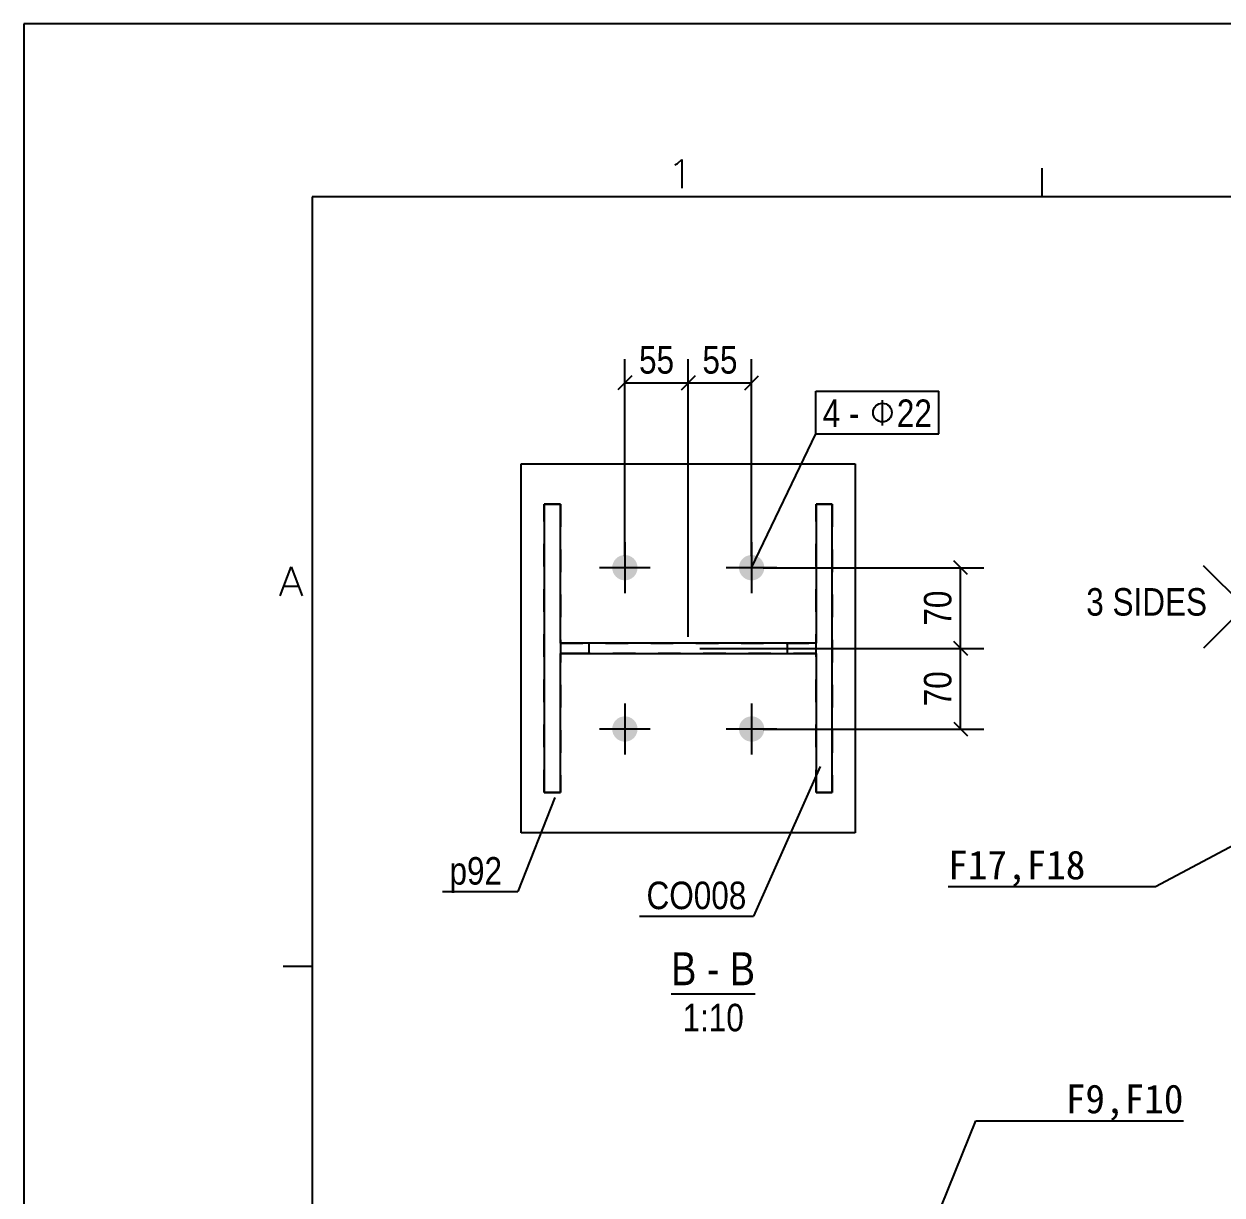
# Model space of a CAD drawing. Header units: millimetres. Extents: x -181 to 239, y -54 to 243.
# Drawn here: x -181.2 to -77.2, y 141.7 to 243.4 of the extents above; entities that cross this region are included whole.
import ezdxf

# ---------------------------------------------------------------- set-up
doc = ezdxf.new("R2010")
doc.units = ezdxf.units.MM
doc.linetypes.add('DXK_LINE_DOT2', pattern=[3.9198, 1.9599, -1.9599])
doc.layers.add('WELD_LABELS', color=5, linetype='Continuous')
doc.styles.add('Arial Narrow', font='ARIALN.TTF', dxfattribs={"height": 0.2})

# ---------------------------------------------------------------- blocks, each defined once
blk = doc.blocks.new('Unknown-234525213-26958')
at = {"color": 7, "linetype": 'Continuous'}
for p, q in [((-181.17, 243.36), (-181.17, -53.64)), ((238.83, 243.36), (-181.17, 243.36)), ((-124.68, 231.13), (-124.44, 231.25)), ((-124.44, 231.25), (-124.08, 231.61)), ((-124.08, 231.61), (-124.08, 229.11)), ((-92.83, 230.86), (-92.83, 228.36)), ((-156.17, 228.36), (-156.17, -38.64)), ((223.83, 228.36), (-156.17, 228.36)), ((-158.94, 193.74), (-157.99, 196.24)), ((-157.99, 196.24), (-157.03, 193.74)), ((-158.58, 194.57), (-157.39, 194.57)), ((-158.67, 161.61), (-156.17, 161.61))]:
    blk.add_line(p, q, dxfattribs=at)
blk = doc.blocks.new('Unknown-234525213-13 - 2380')
at = {"color": 6, "linetype": 'Continuous'}
blk.add_line((-125, 159.2), (-117.72, 159.2), dxfattribs=at)
at = {"color": 0, "linetype": 'Continuous'}
for points in [[(-122.8, 159.95), (-122.8, 162.95), (-125, 162.95), (-125, 159.95)], [(-120.81, 159.95), (-120.81, 162.95), (-121.9, 162.95), (-121.9, 159.95)], [(-117.72, 159.95), (-117.72, 162.95), (-119.91, 162.95), (-119.91, 159.95)], [(-118.69, 155.95), (-118.69, 158.45), (-124.02, 158.45), (-124.02, 155.95)]]:
    blk.add_wipeout(points, dxfattribs=at)
at = {"color": 6, "linetype": 'Continuous', "style": 'Arial Narrow'}
for s, height, p in [('B', 2.86, (-125, 159.95)), ('B', 2.86, (-119.91, 159.95)), ('-', 2.86, (-121.9, 159.95)), ('1:10', 2.386, (-124.02, 155.95))]:
    blk.add_text(s, height=height, dxfattribs=at).set_placement(p)
blk = doc.blocks.new('Part-234525213-2390 - 2380')
at = {"color": 7, "linetype": 'DXK_LINE_DOT2'}
for p, q in [((-136.02, 176.68), (-136.02, 201.68)), ((-136.02, 201.68), (-134.62, 201.68)), ((-134.62, 201.68), (-134.62, 176.68)), ((-112.42, 176.68), (-112.42, 201.68)), ((-112.42, 201.68), (-111.02, 201.68)), ((-111.02, 201.68), (-111.02, 176.68)), ((-134.62, 189.63), (-112.42, 189.63)), ((-132.12, 188.73), (-132.12, 189.63)), ((-114.92, 188.73), (-114.92, 189.63)), ((-133.23, 188.73), (-134.62, 188.73)), ((-112.42, 188.73), (-133.23, 188.73)), ((-134.62, 176.68), (-136.02, 176.68)), ((-111.02, 176.68), (-112.42, 176.68))]:
    blk.add_line(p, q, dxfattribs=at)
at = {"color": 2, "linetype": 'Continuous'}
for p, q in [((-134.62, 201.68), (-136.02, 201.68)), ((-136.02, 201.68), (-136.02, 176.68)), ((-134.62, 189.63), (-134.62, 201.68)), ((-111.02, 201.68), (-112.42, 201.68)), ((-112.42, 201.68), (-112.42, 189.63)), ((-111.02, 176.68), (-111.02, 201.68)), ((-112.42, 189.63), (-134.62, 189.63)), ((-134.62, 176.68), (-134.62, 188.73)), ((-134.62, 188.73), (-112.42, 188.73)), ((-112.42, 188.73), (-112.42, 176.68)), ((-136.02, 176.68), (-134.62, 176.68)), ((-112.42, 176.68), (-111.02, 176.68))]:
    blk.add_line(p, q, dxfattribs=at)
blk = doc.blocks.new('Part-234525213-2381 - 2380')
at = {"color": 2, "linetype": 'Continuous'}
for p, q in [((-138.02, 173.18), (-138.02, 205.18)), ((-138.02, 205.18), (-109.02, 205.18)), ((-109.02, 205.18), (-109.02, 173.18)), ((-109.02, 173.18), (-138.02, 173.18))]:
    blk.add_line(p, q, dxfattribs=at)
blk = doc.blocks.new('Bolt-234525213-2391 - 2380')
at = {"linetype": 'Continuous'}
for points in [[(-129.02, 195.08, -1), (-129.02, 197.28, -1)], [(-118.02, 195.08, -1), (-118.02, 197.28, -1)], [(-129.02, 181.08, -1), (-129.02, 183.28, -1)], [(-118.02, 181.08, -1), (-118.02, 183.28, -1)]]:
    blk.add_hatch(color=3, dxfattribs=at).paths.add_polyline_path(points)
at = {"color": 3, "linetype": 'Continuous'}
for p, q in [((-129.02, 198.38), (-129.02, 193.98)), ((-118.02, 198.38), (-118.02, 193.98)), ((-126.82, 196.18), (-131.22, 196.18)), ((-115.82, 196.18), (-120.22, 196.18)), ((-129.02, 184.38), (-129.02, 179.98)), ((-118.02, 184.38), (-118.02, 179.98)), ((-126.82, 182.18), (-131.22, 182.18)), ((-115.82, 182.18), (-120.22, 182.18))]:
    blk.add_line(p, q, dxfattribs=at)
blk = doc.blocks.new('StraightDimension-234525213-3783 - 2380')
at = {"color": 7, "linetype": 'Continuous'}
for p, q in [((-123.52, 190.18), (-123.52, 214.27)), ((-118.02, 197.18), (-118.02, 214.27)), ((-122.92, 212.82), (-124.12, 211.62)), ((-123.52, 212.22), (-118.02, 212.22)), ((-118.62, 211.62), (-117.42, 212.82))]:
    blk.add_line(p, q, dxfattribs=at)
at = {"color": 0}
blk.add_wipeout([(-118.74, 212.52), (-118.74, 216.02), (-122.79, 216.02), (-122.79, 212.52)], dxfattribs=at)
at = {"color": 4, "style": 'Arial Narrow'}
blk.add_text('55', height=2.386, dxfattribs=at).set_placement((-122.29, 213.02))
blk = doc.blocks.new('StraightDimension-234525213-2649 - 2380')
at = {"color": 7, "linetype": 'Continuous'}
for p, q in [((-99.28, 195.58), (-100.48, 196.78)), ((-117.02, 196.18), (-97.88, 196.18)), ((-99.88, 189.18), (-99.88, 196.18)), ((-100.48, 189.78), (-99.28, 188.58)), ((-122.52, 189.18), (-97.88, 189.18))]:
    blk.add_line(p, q, dxfattribs=at)
at = {"color": 0}
blk.add_wipeout([(-100.18, 194.7), (-103.68, 194.7), (-103.68, 190.65), (-100.18, 190.65)], dxfattribs=at)
at = {"color": 4, "style": 'Arial Narrow'}
blk.add_text('70', height=2.386, rotation=90.0002, dxfattribs=at).set_placement((-100.68, 191.15))
blk = doc.blocks.new('StraightDimension-234525213-2650 - 2380')
at = {"color": 7, "linetype": 'Continuous'}
for p, q in [((-99.28, 188.58), (-100.48, 189.78)), ((-122.52, 189.18), (-97.88, 189.18)), ((-99.88, 182.18), (-99.88, 189.18)), ((-117.02, 182.18), (-97.88, 182.18)), ((-100.48, 182.78), (-99.28, 181.58))]:
    blk.add_line(p, q, dxfattribs=at)
at = {"color": 0}
blk.add_wipeout([(-100.18, 187.7), (-103.68, 187.7), (-103.68, 183.65), (-100.18, 183.65)], dxfattribs=at)
at = {"color": 4, "style": 'Arial Narrow'}
blk.add_text('70', height=2.386, rotation=90.0002, dxfattribs=at).set_placement((-100.68, 184.15))
blk = doc.blocks.new('StraightDimension-234525213-3784 - 2380')
at = {"color": 7, "linetype": 'Continuous'}
for p, q in [((-129.02, 197.18), (-129.02, 214.27)), ((-123.52, 190.18), (-123.52, 214.27)), ((-128.42, 212.82), (-129.62, 211.62)), ((-129.02, 212.22), (-123.52, 212.22)), ((-124.12, 211.62), (-122.92, 212.82))]:
    blk.add_line(p, q, dxfattribs=at)
at = {"color": 0}
blk.add_wipeout([(-124.24, 212.52), (-124.24, 216.02), (-128.29, 216.02), (-128.29, 212.52)], dxfattribs=at)
at = {"color": 4, "style": 'Arial Narrow'}
blk.add_text('55', height=2.386, dxfattribs=at).set_placement((-127.79, 213.02))
blk = doc.blocks.new('Mark-234525213-2406 - 2380')
at = {"color": 7, "linetype": 'Continuous'}
for p in [(-112.06, 178.94), (-127.74, 165.95)]:
    blk.add_line(p, (-117.86, 165.95), dxfattribs=at)
at = {"color": 0}
blk.add_wipeout([(-118.46, 166.55), (-118.46, 169.05), (-127.14, 169.05), (-127.14, 166.55)], dxfattribs=at)
blk.add_wipeout([(-118.46, 166.55), (-118.46, 169.05), (-127.14, 169.05), (-127.14, 166.55)], dxfattribs=at)
at = {"color": 3, "style": 'Arial Narrow'}
blk.add_text('CO008', height=2.386, dxfattribs=at).set_placement((-127.14, 166.55))
blk = doc.blocks.new('Mark-234525213-2403 - 2380')
at = {"color": 7, "linetype": 'Continuous'}
for p in [(-135.11, 176.25), (-144.84, 168.08)]:
    blk.add_line(p, (-138.32, 168.08), dxfattribs=at)
at = {"color": 0}
blk.add_wipeout([(-139.67, 168.68), (-139.67, 171.18), (-144.24, 171.18), (-144.24, 168.68)], dxfattribs=at)
blk.add_wipeout([(-139.67, 168.68), (-139.67, 171.18), (-144.24, 171.18), (-144.24, 168.68)], dxfattribs=at)
at = {"color": 3, "style": 'Arial Narrow'}
blk.add_text('p92', height=2.386, dxfattribs=at).set_placement((-144.24, 168.68))
blk = doc.blocks.new('Mark-234525213-2655 - 2380')
at = {"color": 7, "linetype": 'Continuous'}
for p, q in [((-112.45, 211.49), (-101.77, 211.49)), ((-112.45, 207.79), (-112.45, 211.49)), ((-101.77, 207.79), (-101.77, 211.49)), ((-118.02, 196.18), (-112.45, 207.79)), ((-112.45, 207.79), (-101.77, 207.79))]:
    blk.add_line(p, q, dxfattribs=at)
at = {"color": 0}
for points in [[(-110.33, 208.39), (-110.33, 210.89), (-111.85, 210.89), (-111.85, 208.39)], [(-108.67, 208.39), (-108.67, 210.89), (-109.58, 210.89), (-109.58, 208.39)], [(-105.42, 208.39), (-105.42, 210.89), (-107.92, 210.89), (-107.92, 208.39)]]:
    blk.add_wipeout(points, dxfattribs=at)
at = {"color": 3, "linetype": 'Continuous'}
blk.add_line((-106.67, 208.52), (-106.67, 210.71), dxfattribs=at)
at = {"color": 0}
for points in [[(-110.33, 208.39), (-110.33, 210.89), (-111.85, 210.89), (-111.85, 208.39)], [(-108.67, 208.39), (-108.67, 210.89), (-109.58, 210.89), (-109.58, 208.39)], [(-102.37, 208.39), (-102.37, 210.89), (-105.42, 210.89), (-105.42, 208.39)]]:
    blk.add_wipeout(points, dxfattribs=at)
at = {"color": 3, "style": 'Arial Narrow'}
for s, p in [('4', (-111.85, 208.39)), ('-', (-109.58, 208.39))]:
    blk.add_text(s, height=2.39, dxfattribs=at).set_placement(p)
at = {"color": 0}
blk.add_wipeout([(-102.37, 208.39), (-102.37, 210.89), (-105.42, 210.89), (-105.42, 208.39)], dxfattribs=at)
at = {"color": 3, "linetype": 'Continuous'}
blk.add_circle((-106.67, 209.64), 0.812, dxfattribs=at)
at = {"color": 3, "style": 'Arial Narrow'}
blk.add_text('22', height=2.386, dxfattribs=at).set_placement((-105.42, 208.39))
blk = doc.blocks.new('WeldMark-234525213-4044 - 2425')
at = {"linetype": 'Continuous'}
blk.add_hatch(color=3, dxfattribs=at).paths.add_polyline_path([(-57.38, 197.46), (-54.87, 198.04), (-56.82, 196.34)])
at = {"color": 3, "linetype": 'Continuous'}
for p, q in [((-54.87, 198.04), (-65.21, 192.77)), ((-75.23, 192.77), (-78.8, 196.34)), ((-75.23, 192.77), (-78.8, 189.2))]:
    blk.add_line(p, q, dxfattribs=at)
at = {"color": 0}
blk.add_wipeout([(-71.76, 193.07), (-71.76, 195.97), (-73.68, 195.97), (-73.68, 193.07)], dxfattribs=at)
at = {"color": 0, "linetype": 'Continuous'}
blk.add_wipeout([(-71.76, 189.32), (-71.76, 192.22), (-73.68, 192.22), (-73.68, 189.32)], dxfattribs=at)
at = {"color": 3, "linetype": 'Continuous'}
for p, q in [((-67.67, 192.77), (-71.24, 196.34)), ((-71.24, 196.34), (-71.24, 192.77)), ((-75.23, 192.77), (-65.21, 192.77)), ((-71.24, 192.77), (-67.67, 192.77)), ((-71.24, 192.77), (-67.67, 192.77)), ((-67.67, 192.77), (-71.24, 189.2)), ((-71.24, 189.2), (-71.24, 192.77))]:
    blk.add_line(p, q, dxfattribs=at)
at = {"color": 3, "style": 'Arial Narrow'}
blk.add_text('7', height=2.39, dxfattribs=at).set_placement((-73.48, 193.27))
at = {"color": 3, "linetype": 'Continuous', "style": 'Arial Narrow'}
blk.add_text('7', height=2.39, dxfattribs=at).set_placement((-73.48, 189.52))
at = {"color": 0, "linetype": 'Continuous'}
blk.add_wipeout([(-78.48, 192.02), (-78.48, 194.52), (-88.98, 194.52), (-88.98, 192.02)], dxfattribs=at)
blk.add_wipeout([(-78.48, 192.02), (-78.48, 194.52), (-88.98, 194.52), (-88.98, 192.02)], dxfattribs=at)
at = {"color": 3, "linetype": 'Continuous', "style": 'Arial Narrow'}
blk.add_text('3 SIDES', height=2.386, dxfattribs=at).set_placement((-88.98, 192.02))

msp = doc.modelspace()

# ---------------------------------------------------------------- linework, layer by layer
at = {"layer": 'WELD_LABELS', "color": 5}
for p, q in [((-82.96, 168.49), (-100.96, 168.49)), ((-111.37, 116.7), (-98.55, 148.19)), ((-98.55, 148.19), (-80.55, 148.19))]:
    msp.add_line(p, q, dxfattribs=at)

# ---------------------------------------------------------------- block references
for name in ['Unknown-234525213-26958', 'Part-234525213-2381 - 2380', 'Part-234525213-2390 - 2380', 'Bolt-234525213-2391 - 2380']:
    msp.add_blockref(name, (0, 0))

# ---------------------------------------------------------------- texts
at = {"layer": 'WELD_LABELS', "color": 5, "char_height": 2.5}
for s, insert, attachment_point in [('F17,F18', (-100.96, 168.49), 7), ('F9,F10', (-80.55, 148.19), 9)]:
    msp.add_mtext(s, dxfattribs=dict(at, insert=insert, attachment_point=attachment_point))

# ---------------------------------------------------------------- next in the draw order: block references
for name in ['StraightDimension-234525213-3783 - 2380', 'WeldMark-234525213-4044 - 2425', 'Mark-234525213-2406 - 2380', 'Mark-234525213-2403 - 2380', 'Unknown-234525213-13 - 2380']:
    msp.add_blockref(name, (0, 0))

# ---------------------------------------------------------------- next in the draw order: linework, layer by layer
at = {"layer": 'WELD_LABELS', "color": 5}
msp.add_line((-40.57, 191.01), (-82.96, 168.49), dxfattribs=at)

# ---------------------------------------------------------------- next in the draw order: block references
msp.add_blockref('StraightDimension-234525213-2649 - 2380', (0, 0))

# ---------------------------------------------------------------- next in the draw order: block references
for name in ['Mark-234525213-2655 - 2380', 'StraightDimension-234525213-2650 - 2380']:
    msp.add_blockref(name, (0, 0))

# ---------------------------------------------------------------- next in the draw order: block references
msp.add_blockref('StraightDimension-234525213-3784 - 2380', (0, 0))

doc.saveas('drawing.dxf')
